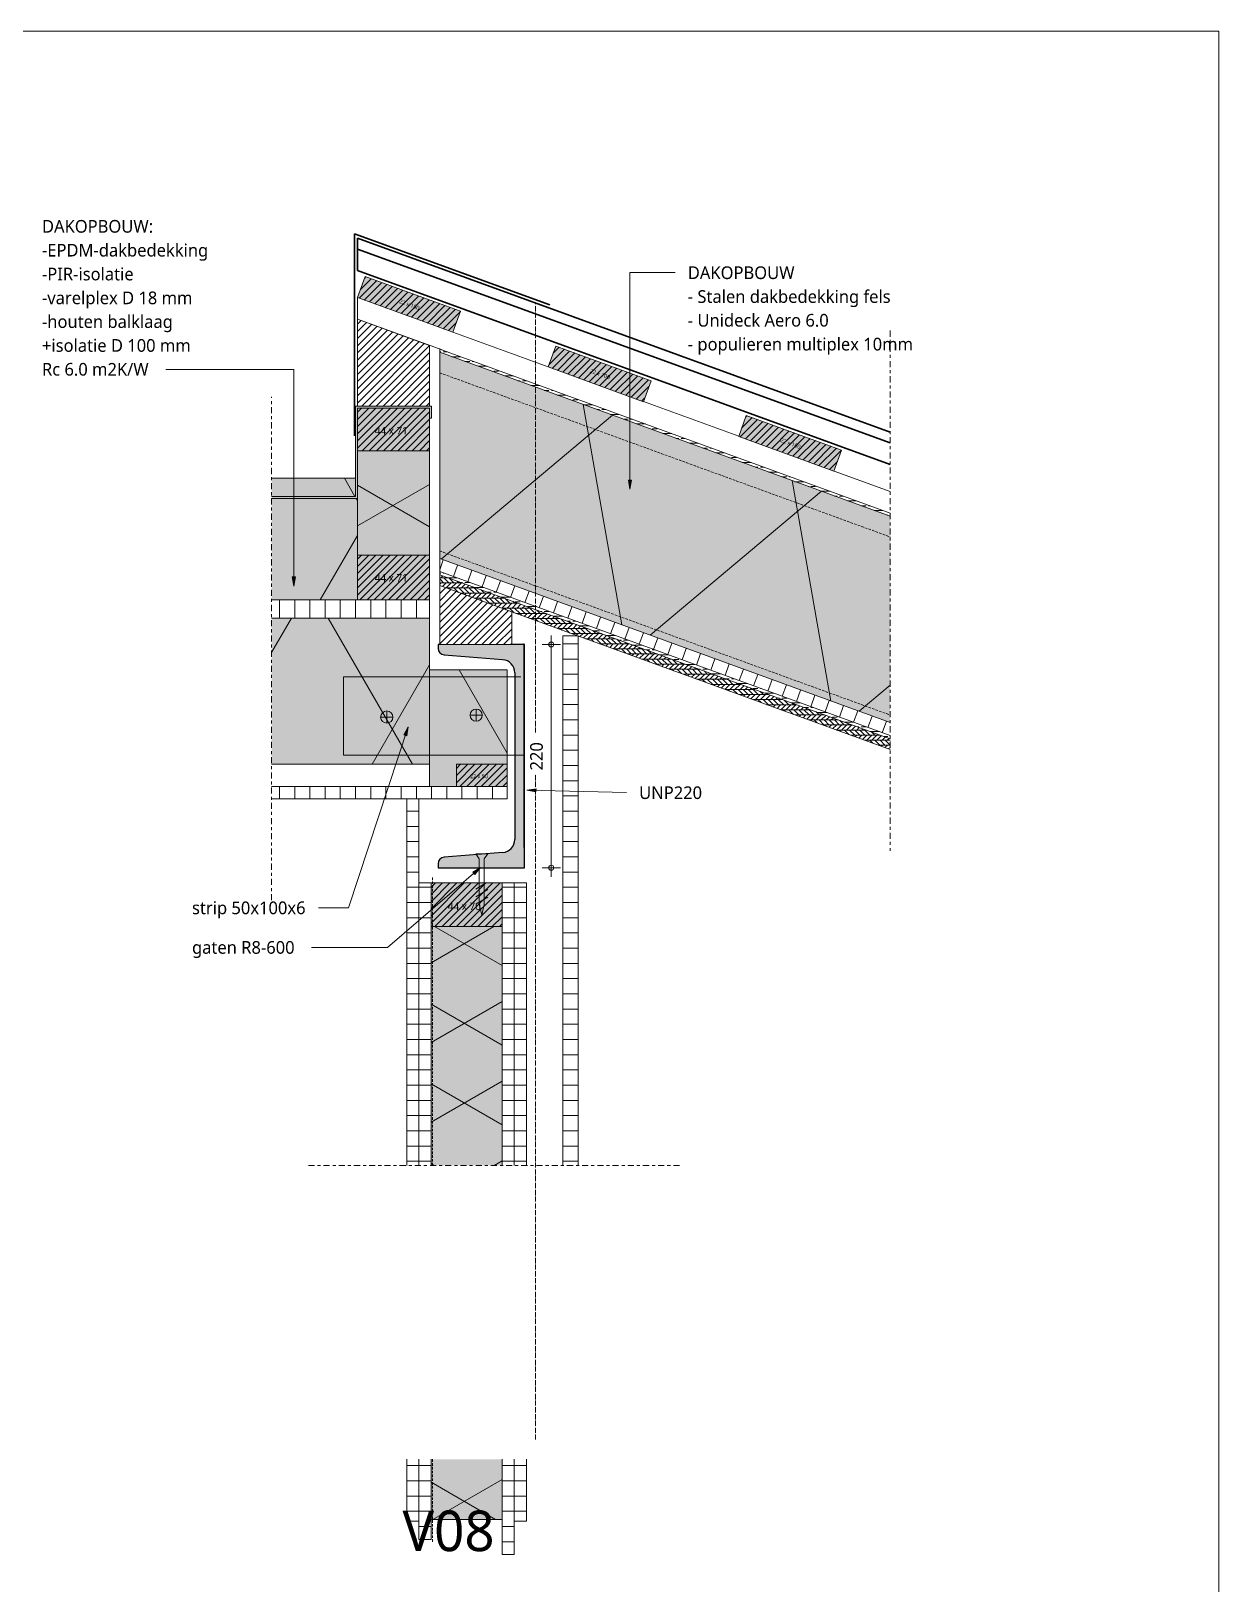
# Model space of a CAD drawing. Header units: millimetres. Extents: x 1381 to 5981, y 1743 to 14688.
# Drawn here: x 4810 to 5981, y 9858 to 11389 of the extents above; entities that cross this region are included whole.
import ezdxf

# ---------------------------------------------------------------- set-up
doc = ezdxf.new("R2010")
doc.units = ezdxf.units.MM
for name, pattern in [('MV_center', [15, 6, -3, 3, -3]), ('MV_hartlijn_staal', [6.6, 5, -0.8, 0, -0.8]), ('MV_hidden', [3.75, 2.5, -1.25])]:
    doc.linetypes.add(name, pattern=pattern)
for name, color, linetype, lineweight in [('A-ANNO-DIMS', 211, 'Continuous', 13), ('A-ANNO-DIMS-5', 211, 'Continuous', 13), ('A-ANNO-NOTE', 131, 'Continuous', 18), ('A-DETL', 90, 'Continuous', 13), ('A-DETL-GENF', 92, 'Continuous', 18), ('A-DETL-MEDM', 33, 'Continuous', 18), ('G-ANNO-TEXT', 231, 'Continuous', 13)]:
    doc.layers.add(name, color=color, linetype=linetype, lineweight=lineweight)
doc.styles.add('Segoe UI', font='segoeui.ttf', dxfattribs={"height": 7.5})
doc.styles.add('Segoe UI_1', font='segoeui.ttf', dxfattribs={"height": 4})
doc.styles.add('Segoe UI_2', font='segoeui.ttf', dxfattribs={"height": 12.5})
doc.styles.add('Segoe UI_3', font='segoeui.ttf', dxfattribs={"height": 40})
doc.styles.add('Segoe UI_B', font='segoeui.ttf', dxfattribs={"height": 12.5})
doc.dimstyles.new('2_5_mm', dxfattribs={"dimscale": 304.8, "dimtxt": 13.092049, "dimasz": 0.016404, "dimexe": 0.029528, "dimexo": 0.0625, "dimgap": 0.014764, "dimtad": 1, "dimdec": 0, "dimzin": 0, "dimdsep": 46, "dimtxsty": 'Segoe UI_2', "dimblk1": 'DOTBLANK', "dimblk2": 'DOTBLANK', "dimsah": 1, "dimcen": 0.09, "dimdle": 0.029528, "dimazin": 0, "dimtfac": 1, "dimtdec": 4, "dimtix": 1, "dimtmove": 0, "dimatfit": 3, "dimfxl": 0.029528, "dimfxlon": 1, "dimtvp": 1, "dimtfill": 1, "dimtolj": 1, "dimtzin": 0, "dimarcsym": 2})
pattern_1 = [(90, (0, 0), (-15, 9e-16), [])]
pattern_2 = [(0, (0, 0), (0, 9.476), []), (0, (0, 4.738), (0, 9.476), [4.738, -2.369])]
pattern_3 = [(270, (0, 0), (-15, -9e-16), [])]
pattern_4 = [(45, (0, 0), (-3.535534, 3.535534), [])]

# ---------------------------------------------------------------- blocks, each defined once
blk = doc.blocks.new('00 plaatmateriaal - d_15 mm-3690256-Details Strandbaak Paviljoen')
at = {"layer": 'A-DETL-GENF', "lineweight": 13}
h = blk.add_hatch(dxfattribs=at)
h.set_pattern_fill('FP_3', color=256, style=0, pattern_type=2)
h.set_pattern_definition(pattern_1)
h.paths.add_polyline_path([(521.9, -15), (521.9, 0), (0, 0), (0, -15), (376.4, -15)])
at = {"layer": 'A-DETL-MEDM'}
for p, q in [((521.9, 0), (0, 0)), ((0, 0), (0, -15)), ((0, -15), (521.9, -15))]:
    blk.add_line(p, q, dxfattribs=at)
blk = doc.blocks.new('00 plaatmateriaal - d_18 mm-3690234-Details Strandbaak Paviljoen')
at = {"layer": 'A-DETL-GENF', "lineweight": 13}
h = blk.add_hatch(dxfattribs=at)
h.set_pattern_fill('FP_3', color=256, style=0, pattern_type=2)
h.set_pattern_definition(pattern_1)
h.paths.add_polyline_path([(254.8, -18), (410.5, -18), (410.5, 0), (254.8, 0)])
at = {"layer": 'A-DETL-MEDM'}
blk.add_line((410.5, -18), (410.5, 0), dxfattribs=at)
blk = doc.blocks.new('00 hout_rechthoekig_sls - Vuren 44x70-V70-Details Strandbaak Paviljoen')
at = {"layer": 'A-DETL-GENF', "lineweight": 13}
blk.add_hatch(color=256, dxfattribs=at).paths.add_polyline_path([(0, -1), (0, -44), (70, -44), (70, -1)])
at = {"layer": 'A-DETL-MEDM', "lineweight": 13}
h = blk.add_hatch(dxfattribs=at)
h.set_pattern_fill('FP_100', color=256, style=0, pattern_type=2)
h.set_pattern_definition([(225, (5274.531, 10505.34), (3.535534, -3.535534), [])])
h.paths.add_polyline_path([(0, -1), (0, -44), (70, -44), (70, -1)])
at = {"layer": 'A-DETL-MEDM'}
for p, q in [((0, -44), (0, -1)), ((70, -1), (70, -44)), ((70, -1), (70, -44)), ((70, -1), (70, -44)), ((70, -44), (0, -44)), ((70, -44), (0, -44))]:
    blk.add_line(p, q, dxfattribs=at)
blk = doc.blocks.new('42 isolatie - Type 1-V71-Details Strandbaak Paviljoen')
at = {"layer": 'A-DETL-GENF'}
h = blk.add_hatch(color=256, dxfattribs=at)
h.paths.add_polyline_path([(584.7, 70.8), (525.4, 70.8), (525.4, 0.8), (584.7, 0.8)])
h.paths.add_polyline_path([(235.7, 0.8), (235.7, 70.8), (0.3, 70.8), (0.3, 0.8), (90.2, 0.8)])
at = {"layer": 'A-DETL-GENF', "lineweight": 13}
h = blk.add_hatch(dxfattribs=at)
h.set_pattern_fill('FP_7', color=256, style=0, pattern_type=2)
h.set_pattern_definition([(60, (32.3, 205.2), (-58.89, 34), []), (120, (32.3, 205.2), (-58.89, -34), [])])
h.paths.add_polyline_path([(584.7, 70.8), (525.4, 70.8), (525.4, 0.8), (584.7, 0.8)])
h.paths.add_polyline_path([(235.7, 0.8), (235.7, 70.8), (0.3, 70.8), (0.3, 0.8), (90.2, 0.8)])
at = {"layer": 'A-DETL-GENF'}
for p, q in [((235.7, 70.8), (0.3, 70.8)), ((0.3, 70.8), (0.3, 0.8)), ((0.3, 70.8), (0.3, 0.8)), ((584.7, 70.8), (525.4, 70.8)), ((584.7, 0.8), (584.7, 70.8)), ((584.7, 0.8), (584.7, 70.8)), ((0.3, 0.8), (235.7, 0.8)), ((525.4, 0.8), (584.7, 0.8))]:
    blk.add_line(p, q, dxfattribs=at)
blk = doc.blocks.new('00 plaatmateriaal - d_12 mm-3690236-Details Strandbaak Paviljoen')
at = {"layer": 'A-DETL-GENF', "lineweight": 13}
h = blk.add_hatch(dxfattribs=at)
h.set_pattern_fill('FP_3', color=256, style=0, pattern_type=2)
h.set_pattern_definition(pattern_1)
h.paths.add_polyline_path([(647, -12), (647, 0), (568.1, 0), (568.1, -12), (629, -12)])
h.paths.add_polyline_path([(278.4, 0), (0, 0), (0, -12), (278.4, -12)])
at = {"layer": 'A-DETL-MEDM'}
for p, q in [((278.4, 0), (0, 0)), ((0, 0), (0, -12)), ((647, 0), (568.1, 0)), ((647, -12), (647, 0)), ((629, -12), (647, -12))]:
    blk.add_line(p, q, dxfattribs=at)
blk = doc.blocks.new('00 plaatmateriaal - d_12 mm-3690237-Details Strandbaak Paviljoen')
at = {"layer": 'A-DETL-GENF', "lineweight": 13}
h = blk.add_hatch(dxfattribs=at)
h.set_pattern_fill('FP_5', color=256, style=0, pattern_type=2)
h.set_pattern_definition(pattern_3)
h.paths.add_polyline_path([(662, 0), (662, 12), (568.1, 12), (568.1, 0), (629, 0)])
h.paths.add_polyline_path([(278.4, 12), (0, 12), (0, 0), (278.4, 0)])
at = {"layer": 'A-DETL-MEDM'}
for p, q in [((0, 12), (0, 0)), ((0, 0), (278.4, 0)), ((568.1, 0), (662, 0)), ((662, 12), (629, 12)), ((662, 0), (662, 12))]:
    blk.add_line(p, q, dxfattribs=at)
blk = doc.blocks.new('42 isolatie - Type 1-V72-Details Strandbaak Paviljoen')
at = {"layer": 'A-DETL-GENF'}
blk.add_hatch(color=256, dxfattribs=at).paths.add_polyline_path([(76.8, 115.8), (50.3, 115.8), (50.3, 93.8), (0.3, 93.8), (0.3, 0.8), (76.8, 0.8), (76.8, 93.8)])
at = {"layer": 'A-DETL-GENF', "lineweight": 13}
h = blk.add_hatch(dxfattribs=at)
h.set_pattern_fill('FP_58', color=256, style=0, pattern_type=2)
h.set_pattern_definition([(60, (12.83, 244.8), (-107.39, 62), []), (120, (12.83, 244.8), (-107.39, -62), [])])
h.paths.add_polyline_path([(76.8, 115.8), (50.3, 115.8), (50.3, 93.8), (0.3, 93.8), (0.3, 0.8), (76.8, 0.8), (76.8, 93.8)])
at = {"layer": 'A-DETL-GENF'}
for p, q in [((76.8, 93.8), (76.8, 115.8)), ((76.8, 93.8), (76.8, 115.8)), ((0.3, 93.8), (0.3, 0.8)), ((0.3, 93.8), (0.3, 0.8)), ((76.8, 0.8), (76.8, 93.8)), ((0.3, 0.8), (76.8, 0.8)), ((0.3, 0.8), (76.8, 0.8))]:
    blk.add_line(p, q, dxfattribs=at)
blk = doc.blocks.new('42 isolatie - Type 1-V73-Details Strandbaak Paviljoen')
at = {"layer": 'A-DETL-GENF'}
blk.add_hatch(color=256, dxfattribs=at).paths.add_polyline_path([(156, 144.8), (0.3, 144.8), (0.3, 0.8), (156, 0.8)])
at = {"layer": 'A-DETL-GENF', "lineweight": 13}
h = blk.add_hatch(dxfattribs=at)
h.set_pattern_fill('FP_75', color=256, style=0, pattern_type=2)
h.set_pattern_definition([(60, (-857.8, 704), (-121.936, 70.4), []), (120, (-857.8, 704), (-121.936, -70.4), [])])
h.paths.add_polyline_path([(156, 144.8), (0.3, 144.8), (0.3, 0.8), (156, 0.8)])
at = {"layer": 'A-DETL-GENF'}
for p, q in [((156, 144.8), (0.3, 144.8)), ((0.3, 144.8), (0.3, 0.8)), ((156, 144.8), (0.3, 144.8)), ((0.3, 144.8), (0.3, 0.8)), ((0.3, 0.8), (156, 0.8)), ((0.3, 0.8), (156, 0.8))]:
    blk.add_line(p, q, dxfattribs=at)
blk = doc.blocks.new('00 plaatmateriaal - d_12 mm-3690239-Details Strandbaak Paviljoen')
at = {"layer": 'A-DETL-GENF', "lineweight": 13}
h = blk.add_hatch(dxfattribs=at)
h.set_pattern_fill('FP_3', color=256, style=0, pattern_type=2)
h.set_pattern_definition(pattern_1)
h.paths.add_polyline_path([(712, 0), (651.1, 0), (651.1, -12), (712, -12)])
h.paths.add_polyline_path([(361.4, -12), (361.4, 0), (0, 0), (0, -12), (216, -12)])
at = {"layer": 'A-DETL-MEDM'}
for p, q in [((361.4, 0), (0, 0)), ((712, 0), (651.1, 0)), ((712, -12), (712, 0)), ((0, -12), (361.4, -12)), ((651.1, -12), (712, -12))]:
    blk.add_line(p, q, dxfattribs=at)
blk = doc.blocks.new('00 plaatmateriaal - d_12 mm-3690240-Details Strandbaak Paviljoen')
at = {"layer": 'A-DETL-GENF', "lineweight": 13}
h = blk.add_hatch(dxfattribs=at)
h.set_pattern_fill('FP_3', color=256, style=0, pattern_type=2)
h.set_pattern_definition(pattern_1)
h.paths.add_polyline_path([(629, 0), (568.1, 0), (568.1, -12), (629, -12)])
h.paths.add_polyline_path([(278.4, -12), (278.4, 0), (0, 0), (0, -12), (133, -12)])
at = {"layer": 'A-DETL-MEDM'}
for p, q in [((278.4, 0), (0, 0)), ((0, 0), (0, -12)), ((629, 0), (568.1, 0)), ((629, -12), (629, 0)), ((0, -12), (278.4, -12)), ((568.1, -12), (629, -12))]:
    blk.add_line(p, q, dxfattribs=at)
blk = doc.blocks.new('NLRS_00_DI_maskeer - Type 1-4234868-Details Strandbaak Paviljoen')
at = {"layer": 'A-DETL-GENF', "linetype": 'MV_center'}
blk.add_line((-100, 0), (269, 0), dxfattribs=at)
blk = doc.blocks.new('00 hout_rechthoekig_sls - Vuren 22x50-V74-Details Strandbaak Paviljoen')
at = {"layer": 'A-DETL-GENF', "lineweight": 13}
blk.add_hatch(color=256, dxfattribs=at).paths.add_polyline_path([(50, 0), (0, 0), (0, -22), (50, -22), (50, -21.3)])
at = {"layer": 'A-DETL-MEDM', "lineweight": 13}
h = blk.add_hatch(dxfattribs=at)
h.set_pattern_fill('FP_101', color=256, style=0, pattern_type=2)
h.set_pattern_definition([(225, (5279.531, 10644.34), (3.535534, -3.535534), [])])
h.paths.add_polyline_path([(50, 0), (0, 0), (0, -22), (50, -22), (50, -21.3)])
at = {"layer": 'A-DETL-MEDM'}
for p, q in [((0, 0), (50, 0)), ((0, -22), (0, 0)), ((50, 0), (50, -22)), ((50, 0), (50, -22)), ((50, 0), (50, -22)), ((50, -22), (0, -22)), ((50, -22), (0, -22))]:
    blk.add_line(p, q, dxfattribs=at)
blk = doc.blocks.new('00 plaatmateriaal - d_12 mm-3690241-Details Strandbaak Paviljoen')
at = {"layer": 'A-DETL-GENF', "lineweight": 13}
h = blk.add_hatch(dxfattribs=at)
h.set_pattern_fill('FP_5', color=256, style=0, pattern_type=2)
h.set_pattern_definition(pattern_3)
h.paths.add_polyline_path([(0, 12), (0, 0), (232.2, 0), (232.2, 12)])
at = {"layer": 'A-DETL-MEDM'}
for p, q in [((232.2, 12), (0, 12)), ((0, 12), (0, 0)), ((0, 0), (232.2, 0))]:
    blk.add_line(p, q, dxfattribs=at)
blk = doc.blocks.new('42 isolatie - Type 1-3871301-Details Strandbaak Paviljoen')
at = {"layer": 'A-DETL-GENF'}
h = blk.add_hatch(color=256, dxfattribs=at)
h.paths.add_polyline_path([(432.8, -0.8), (374.7, -0.8), (374.7, -120.8), (432.8, -120.8), (432.8, -100.8)])
h.paths.add_polyline_path([(85, -0.8), (0.3, -0.8), (0.3, -100.8), (85, -100.8), (85, -36.3)])
h.paths.add_polyline_path([(2.3, -102.8), (2.3, -120.8), (85, -120.8), (85, -102.8)])
at = {"layer": 'A-DETL-GENF', "lineweight": 13}
h = blk.add_hatch(dxfattribs=at)
h.set_pattern_fill('FP_64', color=256, style=0, pattern_type=2)
h.set_pattern_definition([(300, (12.83, -244.8), (-107.387, -62), []), (240, (12.83, -244.8), (-107.387, 62), [])])
h.paths.add_polyline_path([(432.8, -0.8), (374.7, -0.8), (374.7, -120.8), (432.8, -120.8), (432.8, -100.8)])
h.paths.add_polyline_path([(85, -0.8), (0.3, -0.8), (0.3, -100.8), (85, -100.8), (85, -36.3)])
h.paths.add_polyline_path([(2.3, -102.8), (2.3, -120.8), (85, -120.8), (85, -102.8)])
at = {"layer": 'A-DETL-GENF'}
for p, q in [((85, -0.8), (0.3, -0.8)), ((0.3, -0.8), (0.3, -36.3)), ((85, -0.8), (0.3, -0.8)), ((432.8, -0.8), (374.7, -0.8)), ((432.8, -0.8), (374.7, -0.8)), ((432.8, -120.8), (432.8, -0.8)), ((432.8, -120.8), (432.8, -0.8)), ((2.3, -120.8), (85, -120.8)), ((2.3, -120.8), (85, -120.8)), ((374.7, -120.8), (432.8, -120.8)), ((374.7, -120.8), (432.8, -120.8))]:
    blk.add_line(p, q, dxfattribs=at)
blk = doc.blocks.new('00 hout_rechthoekig_sls - Vuren 44x71-V75-Details Strandbaak Paviljoen')
at = {"layer": 'A-DETL-GENF', "lineweight": 13}
blk.add_hatch(color=256, dxfattribs=at).paths.add_polyline_path([(0, 44), (0, 0), (71, 0), (71, 44)])
at = {"layer": 'A-DETL-MEDM', "lineweight": 13}
h = blk.add_hatch(dxfattribs=at)
h.set_pattern_fill('FP_102', color=256, style=0, pattern_type=2)
h.set_pattern_definition([(225, (5203.031, 10872.34), (3.535534, -3.535534), [])])
h.paths.add_polyline_path([(71, 44), (0, 44), (0, 0), (71, 0), (71, 8.5)])
at = {"layer": 'A-DETL-MEDM'}
for p, q in [((71, 44), (0, 44)), ((0, 44), (0, 0)), ((71, 44), (0, 44)), ((71, 0), (71, 44)), ((71, 0), (71, 44)), ((71, 0), (71, 44)), ((0, 0), (71, 0))]:
    blk.add_line(p, q, dxfattribs=at)
blk = doc.blocks.new('00 hout_rechthoekig_sls - Vuren 44x71-V76-Details Strandbaak Paviljoen')
at = {"layer": 'A-DETL-GENF', "lineweight": 13}
blk.add_hatch(color=256, dxfattribs=at).paths.add_polyline_path([(0, 42), (0, 0), (71, 0), (71, 42)])
at = {"layer": 'A-DETL-MEDM', "lineweight": 13}
h = blk.add_hatch(dxfattribs=at)
h.set_pattern_fill('FP_103', color=256, style=0, pattern_type=2)
h.set_pattern_definition([(225, (5203.031, 11017.34), (3.535534, -3.535534), [])])
h.paths.add_polyline_path([(0, 42), (0, 0), (71, 0), (71, 42)])
at = {"layer": 'A-DETL-MEDM'}
for p, q in [((0, 42), (0, 0)), ((71, 0), (71, 42)), ((71, 0), (71, 42)), ((71, 0), (71, 42)), ((0, 0), (71, 0))]:
    blk.add_line(p, q, dxfattribs=at)
blk = doc.blocks.new('42 isolatie - Type 1-3777282-Details Strandbaak Paviljoen')
at = {"layer": 'A-DETL-GENF'}
blk.add_hatch(color=256, dxfattribs=at).paths.add_polyline_path([(103.3, -71.8), (103.3, -0.8), (0.3, -0.8), (0.3, -71.8), (14.1, -71.8)])
at = {"layer": 'A-DETL-GENF', "lineweight": 13}
h = blk.add_hatch(dxfattribs=at)
h.set_pattern_fill('FP_11', color=256, style=0, pattern_type=2)
h.set_pattern_definition([(300, (32.3, -205.2), (-58.89, -34), []), (240, (32.3, -205.2), (-58.89, 34), [])])
h.paths.add_polyline_path([(103.3, -71.8), (103.3, -0.8), (0.3, -0.8), (0.3, -71.8), (14.1, -71.8)])
at = {"layer": 'A-DETL-GENF'}
for p, q in [((103.3, -0.8), (0.3, -0.8)), ((0.3, -0.8), (0.3, -71.8)), ((103.3, -0.8), (0.3, -0.8)), ((0.3, -0.8), (0.3, -71.8)), ((103.3, -71.8), (103.3, -0.8)), ((103.3, -71.8), (103.3, -0.8)), ((0.3, -71.8), (103.3, -71.8)), ((0.3, -71.8), (103.3, -71.8))]:
    blk.add_line(p, q, dxfattribs=at)
blk = doc.blocks.new('NLRS_00_DI_maskeer - Type 1-4234723-Details Strandbaak Paviljoen')
at = {"layer": 'A-DETL-GENF', "linetype": 'MV_center'}
blk.add_line((-100, 0), (396, 0), dxfattribs=at)
blk = doc.blocks.new('42 isolatie - Type 1-3778521-Details Strandbaak Paviljoen')
at = {"layer": 'A-DETL-GENF'}
blk.add_hatch(color=256, dxfattribs=at).paths.add_polyline_path([(476.2, 0.8), (406.7, 191.8), (-66, 191.8), (3.5, 0.8), (141.2, 0.8)])
at = {"layer": 'A-DETL-GENF', "lineweight": 13}
h = blk.add_hatch(dxfattribs=at)
h.set_pattern_fill('FP_104', color=256, style=0, pattern_type=2)
h.set_pattern_definition([(60, (-2123.12, 190.75), (-164.545, 95), []), (120, (-2123.12, 190.75), (-164.545, -95), [])])
h.paths.add_polyline_path([(476.2, 0.8), (406.7, 191.8), (-66, 191.8), (3.5, 0.8), (141.2, 0.8)])
at = {"layer": 'A-DETL-GENF'}
for p, q in [((406.7, 191.8), (-66, 191.8)), ((406.7, 191.8), (-66, 191.8)), ((3.5, 0.8), (476.2, 0.8))]:
    blk.add_line(p, q, dxfattribs=at)
blk = doc.blocks.new('00 plaatmateriaal - d_12 mm-3690243-Details Strandbaak Paviljoen')
at = {"layer": 'A-DETL-GENF', "lineweight": 13}
h = blk.add_hatch(dxfattribs=at)
h.set_pattern_fill('FP_3', color=256, style=0, pattern_type=2)
h.set_pattern_definition(pattern_1)
h.paths.add_polyline_path([(477.1, -12), (472.7, 0), (0, 0), (4.4, -12), (142.1, -12)])
at = {"layer": 'A-DETL-MEDM'}
for p, q in [((472.7, 0), (0, 0)), ((4.4, -12), (477.1, -12))]:
    blk.add_line(p, q, dxfattribs=at)
blk = doc.blocks.new('00 hout_rechthoekig_sls - Vuren 22x100-3894593-Details Strandbaak Paviljoen')
at = {"layer": 'A-DETL-GENF', "lineweight": 13}
blk.add_hatch(color=256, dxfattribs=at).paths.add_polyline_path([(100, -22), (100, 0), (0, 0), (0, -22)])
at = {"layer": 'A-DETL-MEDM', "lineweight": 13}
h = blk.add_hatch(dxfattribs=at)
h.set_pattern_fill('FP_105', color=256, style=0, pattern_type=2)
h.set_pattern_definition([(65, (-1017.127, -12232.521), (-4.531539, 2.1130913), [])])
h.paths.add_polyline_path([(100, -22), (100, 0), (0, 0), (0, -22)])
at = {"layer": 'A-DETL-MEDM'}
for p, q in [((0, 0), (100, 0)), ((0, -22), (0, 0)), ((100, 0), (100, -22)), ((100, 0), (100, -22)), ((100, 0), (100, -22)), ((100, -22), (0, -22)), ((100, -22), (0, -22))]:
    blk.add_line(p, q, dxfattribs=at)
blk = doc.blocks.new('NLRS_00_DI_maskeer - Type 1-4234869-Details Strandbaak Paviljoen')
at = {"layer": 'A-DETL-GENF', "linetype": 'MV_center'}
blk.add_line((412.9, 0), (-100, 0), dxfattribs=at)
blk = doc.blocks.new('28 schroef - 5_0x60-3685552-Details Strandbaak Paviljoen')
at = {"layer": 'A-DETL-GENF', "lineweight": 13}
h = blk.add_hatch(dxfattribs=at)
h.set_pattern_fill('FP_8', color=256, style=0, pattern_type=2)
h.set_pattern_definition([(120, (0, 0), (-11.2583, -6.5), [])])
h.paths.add_polyline_path([(50, 6), (30, 6), (30, -6), (50, -6)])
h = blk.add_hatch(dxfattribs=at)
h.set_pattern_fill('FP_9', color=256, style=0, pattern_type=2)
h.set_pattern_definition([(120, (7.5, 0), (-11.2583, -6.5), [])])
h.paths.add_polyline_path([(50, 6), (30, 6), (30, -6), (50, -6)])
for p, q in [((0, 6), (0, -6)), ((5, 2.5), (0, 6)), ((50, 2.5), (5, 2.5)), ((60, 0), (50, 2.5)), ((0, -6), (5, -2.5)), ((5, -2.5), (50, -2.5)), ((50, -2.5), (60, 0))]:
    blk.add_line(p, q, dxfattribs=at)
blk = doc.blocks.new('00 hout_rechthoekig_sls - Vuren 22x100-V77-Details Strandbaak Paviljoen')
at = {"layer": 'A-DETL-GENF', "lineweight": 13}
blk.add_hatch(color=256, dxfattribs=at).paths.add_polyline_path([(100, -22), (100, 0), (0, 0), (0, -22)])
at = {"layer": 'A-DETL-MEDM', "lineweight": 13}
h = blk.add_hatch(dxfattribs=at)
h.set_pattern_fill('FP_106', color=256, style=0, pattern_type=2)
h.set_pattern_definition([(65, (-1217.127, -12232.521), (-4.531539, 2.1130913), [])])
h.paths.add_polyline_path([(100, -22), (100, 0), (0, 0), (0, -22)])
at = {"layer": 'A-DETL-MEDM'}
for p, q in [((0, 0), (100, 0)), ((0, -22), (0, 0)), ((100, 0), (100, -22)), ((100, 0), (100, -22)), ((100, 0), (100, -22)), ((100, -22), (0, -22)), ((100, -22), (0, -22))]:
    blk.add_line(p, q, dxfattribs=at)
blk = doc.blocks.new('00 hout_rechthoekig_sls - Vuren 22x100-V78-Details Strandbaak Paviljoen')
at = {"layer": 'A-DETL-GENF', "lineweight": 13}
blk.add_hatch(color=256, dxfattribs=at).paths.add_polyline_path([(100, -22), (100, 0), (0, 0), (0, -22)])
at = {"layer": 'A-DETL-MEDM', "lineweight": 13}
h = blk.add_hatch(dxfattribs=at)
h.set_pattern_fill('FP_107', color=256, style=0, pattern_type=2)
h.set_pattern_definition([(65, (-1417.127, -12232.521), (-4.531539, 2.1130913), [])])
h.paths.add_polyline_path([(100, -22), (100, 0), (0, 0), (0, -22)])
at = {"layer": 'A-DETL-MEDM'}
for p, q in [((0, 0), (100, 0)), ((0, -22), (0, 0)), ((100, 0), (100, -22)), ((100, 0), (100, -22)), ((100, 0), (100, -22)), ((100, -22), (0, -22)), ((100, -22), (0, -22))]:
    blk.add_line(p, q, dxfattribs=at)
blk = doc.blocks.new('DIMBLOCK91-Details Strandbaak Paviljoen')
at = {"layer": 'A-ANNO-DIMS-5'}
for p, q in [((5323, 10555.3), (5323, 10793.3)), ((5323, 10784.3), (5314, 10784.3)), ((5323, 10784.3), (5332, 10784.3)), ((5323, 10564.3), (5314, 10564.3)), ((5323, 10564.3), (5332, 10564.3))]:
    blk.add_line(p, q, dxfattribs=at)
for centre in [(5323, 10784.3), (5323, 10564.3)]:
    blk.add_circle(centre, 2.5, dxfattribs=at)
at = {"layer": 'A-ANNO-DIMS-5', "color": 0, "insert": (5302.2, 10660.1), "char_height": 12.5, "width": 34.277, "attachment_point": 1, "rotation": 90, "line_spacing_factor": 1.142579, "style": 'Segoe UI_2', "bg_fill": 3, "box_fill_scale": 1.25, "bg_fill_color": 9, "bg_fill_true_color": 13158600, "bg_fill_transparency": 0}
blk.add_mtext('220', dxfattribs=at)
blk = doc.blocks.new('_DotBlank')
at = {"color": 0, "linetype": 'ByBlock', "lineweight": -2}
blk.add_line((-0.5, 0), (-1, 0), dxfattribs=at)
blk.add_circle((0, 0), 0.5, dxfattribs=at)

msp = doc.modelspace()

# ---------------------------------------------------------------- hatches: boundary and pattern name
at = {"layer": 'A-DETL-GENF', "lineweight": 13}
h = msp.add_hatch(dxfattribs=at)
h.set_pattern_fill('FP_36', color=250, style=0, pattern_type=2)
h.set_pattern_definition(pattern_4)
h.paths.add_polyline_path([(5203, 11019.3), (5203, 11079.1), (5132, 11105), (5132, 11019.3)])
h = msp.add_hatch(dxfattribs=at)
h.set_pattern_fill('FP_51', color=250, style=0, pattern_type=2)
h.set_pattern_definition(pattern_2)
h.paths.add_polyline_path([(5657.2, 10910.6), (5657.2, 10913.8), (5213, 11075.5), (5213, 11072.3), (5609.4, 10928)])
at = {"layer": 'A-DETL-GENF'}
for points in [[(5132, 10928.3), (5132, 11017.3), (5203, 11017.3), (5203, 11007.3), (5205, 11007.3), (5205, 11019.3), (5130, 11019.3), (5130, 10930.3), (5047.3, 10930.3), (5047.3, 10928.3)], [(5211.5, 10564.3), (5296.5, 10564.3), (5296.5, 10784.3), (5211.5, 10784.3), (5211.5, 10780.5), (5211.7, 10778.9), (5212.3, 10777.4), (5213.3, 10776.1), (5214.5, 10775), (5215.9, 10774.3), (5217.5, 10774), (5275.1, 10769.4), (5278.2, 10768.7), (5281.1, 10767.3), (5283.6, 10765.3), (5285.5, 10762.6), (5286.6, 10759.6), (5287, 10756.4), (5287, 10592.2), (5286.6, 10589), (5285.5, 10586), (5283.6, 10583.4), (5281.1, 10581.3), (5278.2, 10579.9), (5275.1, 10579.3), (5217.5, 10574.7), (5215.9, 10574.3), (5214.5, 10573.6), (5213.3, 10572.6), (5212.3, 10571.3), (5211.7, 10569.8), (5211.5, 10568.2)]]:
    msp.add_hatch(color=7, dxfattribs=at).paths.add_polyline_path(points)
at = {"layer": 'A-DETL-GENF', "lineweight": 13}
h = msp.add_hatch(dxfattribs=at)
h.set_pattern_fill('FP_51', color=250, style=0, pattern_type=2)
h.set_pattern_definition(pattern_2)
h.paths.add_polyline_path([(5657.2, 10691.4), (5657.2, 10694.6), (5213, 10856.3), (5213, 10853.1), (5342.4, 10806)])
h = msp.add_hatch(dxfattribs=at)
h.set_pattern_fill('FP_99', color=254, style=0, pattern_type=2)
h.set_pattern_definition([(0, (0, 0), (0, 5), [50, 0]), (45, (0, 0), (5.0006592, 0), [7.071, -7.071]), (315, (0, 0), (5.0006592, 0), [7.071, -7.071])])
h.paths.add_polyline_path([(5657.2, 10680.8), (5657.2, 10691.4), (5213, 10853.1), (5213, 10842.4), (5342.4, 10795.3)])
h = msp.add_hatch(dxfattribs=at)
h.set_pattern_fill('FP_36', color=250, style=0, pattern_type=2)
h.set_pattern_definition(pattern_4)
h.paths.add_polyline_path([(5284, 10784.3), (5284, 10816.6), (5213, 10842.4), (5213, 10784.3)])
at = {"layer": 'G-ANNO-TEXT'}
for points in [[(5400.6, 10937.3), (5402.2, 10946.3), (5399.1, 10946.3)], [(5069.2, 10841.9), (5070.8, 10850.9), (5067.6, 10850.9)], [(5182, 10703.2), (5177.7, 10695.2), (5180.7, 10694.2)], [(5299, 10640.9), (5307.9, 10639.1), (5308, 10642.2)], [(5253.4, 10564.6), (5245.6, 10559.9), (5247.6, 10557.5)]]:
    msp.add_hatch(color=7, dxfattribs=at).paths.add_polyline_path(points)

# ---------------------------------------------------------------- linework, layer by layer
at = {"layer": 'A-DETL', "lineweight": 18}
for p, q in [((1381.5, 11388.9), (5981.5, 11388.9)), ((5981.5, 11388.9), (5981.5, 8488.9)), ((5132, 11126.3), (5132, 11105)), ((5132, 11105), (5132, 11019.3)), ((5203, 11079.1), (5132, 11105)), ((5215.3, 11074.7), (5132, 11105)), ((5320, 11057.9), (5226, 11092.1)), ((5203, 11019.3), (5203, 11079.1)), ((5213, 10842.4), (5213, 11076.2)), ((5657.2, 10913.8), (5213, 11075.5)), ((5507.9, 10989.5), (5413.9, 11023.7)), ((5132, 11019.3), (5130, 11019.3)), ((5130, 11019.3), (5130, 10930.3)), ((5132, 11019.3), (5203, 11019.3)), ((5205, 11019.3), (5203, 11019.3)), ((5203, 11007.3), (5205, 11007.3)), ((5205, 11007.3), (5205, 11019.3)), ((5657.2, 10935.1), (5601.9, 10955.2)), ((5130, 10930.3), (5047.3, 10930.3)), ((5047.3, 10928.3), (5132, 10928.3)), ((5657.2, 10691.4), (5213, 10853.1)), ((5213, 10842.4), (5213, 10784.3)), ((5284, 10816.6), (5213, 10842.4)), ((5203, 10810.3), (5203, 10759.3)), ((5284, 10816.6), (5657.2, 10680.8)), ((5284, 10784.3), (5284, 10816.6)), ((5213, 10784.3), (5284, 10784.3)), ((5296, 10785.3), (5296, 10584.3)), ((5118, 10752.3), (5293, 10752.3)), ((5118, 10675.3), (5118, 10752.3)), ((5203, 10759.3), (5279.5, 10759.3)), ((5160.8, 10706.8), (5160.8, 10718.8)), ((5255, 10714.6), (5243, 10714.6)), ((5249, 10708.6), (5249, 10720.6)), ((5166.8, 10712.8), (5154.8, 10712.8)), ((5296, 10675.3), (5118, 10675.3))]:
    msp.add_line(p, q, dxfattribs=at)
at = {"layer": 'A-DETL', "lineweight": 35}
for p, q in [((5129, 10990), (5129, 11189.1)), ((5129, 11189.1), (5321.7, 11119)), ((5657.2, 10993.6), (5132, 11184.8)), ((5132, 11184.8), (5132, 11152.9)), ((5657.2, 10983), (5132, 11174.1)), ((5657.2, 10961.7), (5132, 11152.9))]:
    msp.add_line(p, q, dxfattribs=at)
at = {"layer": 'A-DETL', "linetype": 'MV_hartlijn_staal'}
msp.add_line((5307.5, 10000.7), (5307.5, 11120.7), dxfattribs=at)
at = {"layer": 'A-DETL', "linetype": 'MV_hidden', "lineweight": 18}
for p, q in [((5213, 11052.1), (5657.2, 10890.4)), ((5213, 10876.5), (5657.2, 10714.8)), ((5205.8, 10554.6), (5205.8, 10270.9)), ((5205.8, 9981.2), (5205.8, 9899.6))]:
    msp.add_line(p, q, dxfattribs=at)
at = {"layer": 'A-DETL', "lineweight": 18}
for centre in [(5160.8, 10712.8), (5249, 10714.6)]:
    msp.add_circle(centre, 6, dxfattribs=at)
at = {"layer": 'A-DETL-MEDM', "lineweight": 25}
for p, q in [((5213, 10784.3), (5211.5, 10784.3)), ((5211.5, 10784.3), (5211.5, 10780.5)), ((5296.5, 10784.3), (5284, 10784.3)), ((5296.5, 10564.3), (5296.5, 10784.3)), ((5217.5, 10774), (5275.1, 10769.4)), ((5287, 10756.4), (5287, 10592.2)), ((5275.1, 10579.3), (5217.5, 10574.7)), ((5211.5, 10568.2), (5211.5, 10564.3)), ((5211.5, 10564.3), (5296.5, 10564.3))]:
    msp.add_line(p, q, dxfattribs=at)
for centre, radius, start, end in [((5218, 10780.5), 6.5, 180, 265.426), ((5274, 10756.4), 13, 0, 85.426), ((5274, 10592.2), 13, 274.574, 0), ((5218, 10568.2), 6.5, 94.574, 180)]:
    msp.add_arc(centre, radius, start, end, dxfattribs=at)
at = {"layer": 'G-ANNO-TEXT', "color": 250}
for p, q in [((5400.6, 11150.8), (5445.2, 11150.8)), ((5400.6, 10937.3), (5400.6, 11150.8)), ((5056.4, 11055.5), (4943.1, 11055.5)), ((5069.2, 11055.5), (5056.4, 11055.5)), ((5069.2, 10841.9), (5069.2, 11055.5)), ((5402.2, 10946.3), (5399.1, 10946.3)), ((5399.1, 10946.3), (5400.6, 10937.3)), ((5400.6, 10937.3), (5402.2, 10946.3)), ((5070.8, 10850.9), (5067.6, 10850.9)), ((5067.6, 10850.9), (5069.2, 10841.9)), ((5069.2, 10841.9), (5070.8, 10850.9)), ((5182, 10703.2), (5123.1, 10524.7)), ((5182, 10703.2), (5177.7, 10695.2)), ((5180.7, 10694.2), (5182, 10703.2)), ((5177.7, 10695.2), (5180.7, 10694.2)), ((5308, 10642.2), (5299, 10640.9)), ((5299, 10640.9), (5307.9, 10639.1)), ((5299, 10640.9), (5397.2, 10638.3)), ((5307.9, 10639.1), (5308, 10642.2)), ((5253.4, 10564.6), (5161.5, 10485.8)), ((5253.4, 10564.6), (5245.6, 10559.9)), ((5247.6, 10557.5), (5253.4, 10564.6)), ((5245.6, 10559.9), (5247.6, 10557.5)), ((5094.6, 10524.7), (5093.4, 10524.7)), ((5123.1, 10524.7), (5094.6, 10524.7)), ((5086.8, 10485.8), (5086.5, 10485.8)), ((5161.5, 10485.8), (5086.8, 10485.8))]:
    msp.add_line(p, q, dxfattribs=at)

# ---------------------------------------------------------------- block references
at = {"layer": 'A-DETL-GENF', "linetype": 'MV_center'}
for name, p, rotation in [('NLRS_00_DI_maskeer - Type 1-4234869-Details Strandbaak Paviljoen', (5657.2, 10680.8), 90), ('NLRS_00_DI_maskeer - Type 1-4234723-Details Strandbaak Paviljoen', (5047.3, 10632.3), 90.00000000000003), ('NLRS_00_DI_maskeer - Type 1-4234868-Details Strandbaak Paviljoen', (5349.5, 10270.9), 180)]:
    msp.add_blockref(name, p, dxfattribs=dict(at, rotation=rotation))
at = {"layer": 'A-DETL-GENF'}
for name, p, rotation in [('42 isolatie - Type 1-3778521-Details Strandbaak Paviljoen', (5209.5, 10869.5), 340), ('42 isolatie - Type 1-3777282-Details Strandbaak Paviljoen', (5203.8, 10975.6), 270), ('42 isolatie - Type 1-3871301-Details Strandbaak Paviljoen', (5132.3, 10827.5), 180), ('42 isolatie - Type 1-V73-Details Strandbaak Paviljoen', (5203.3, 10811.1), 180), ('42 isolatie - Type 1-V72-Details Strandbaak Paviljoen', (5279.8, 10760.1), 180), ('42 isolatie - Type 1-V71-Details Strandbaak Paviljoen', (5203.7, 10506.6), 270.0000000000002)]:
    msp.add_blockref(name, p, dxfattribs=dict(at, rotation=rotation))
at = {"layer": 'A-DETL-GENF', "lineweight": 13, "rotation": 269.9999999999997}
msp.add_blockref('28 schroef - 5_0x60-3685552-Details Strandbaak Paviljoen', (5254.5, 10578), dxfattribs=at)
at = {"layer": 'A-DETL-MEDM', "lineweight": 13}
for name, p, rotation in [('00 hout_rechthoekig_sls - Vuren 22x100-3894593-Details Strandbaak Paviljoen', (5139.6, 11146.9), 339.9999999999999), ('00 hout_rechthoekig_sls - Vuren 22x100-V77-Details Strandbaak Paviljoen', (5327.5, 11078.5), 339.9999999999999), ('00 hout_rechthoekig_sls - Vuren 44x71-V76-Details Strandbaak Paviljoen', (5203, 11017.3), 180), ('00 hout_rechthoekig_sls - Vuren 22x100-V78-Details Strandbaak Paviljoen', (5515.4, 11010.1), 339.9999999999999), ('00 hout_rechthoekig_sls - Vuren 44x71-V75-Details Strandbaak Paviljoen', (5203, 10872.3), 180), ('00 hout_rechthoekig_sls - Vuren 22x50-V74-Details Strandbaak Paviljoen', (5279.5, 10644.3), 180), ('00 hout_rechthoekig_sls - Vuren 44x70-V70-Details Strandbaak Paviljoen', (5274.5, 10505.3), 180)]:
    msp.add_blockref(name, p, dxfattribs=dict(at, rotation=rotation))
at = {"layer": 'A-DETL-MEDM'}
for name, p, rotation in [('00 plaatmateriaal - d_12 mm-3690243-Details Strandbaak Paviljoen', (5213, 10869), 340), ('00 plaatmateriaal - d_15 mm-3690256-Details Strandbaak Paviljoen', (5349.5, 10792.8), 270.0000000000002), ('00 plaatmateriaal - d_12 mm-3690241-Details Strandbaak Paviljoen', (5279.5, 10644.3), 180), ('00 plaatmateriaal - d_12 mm-3690239-Details Strandbaak Paviljoen', (5192.5, 10632.3), 270.0000000000002), ('00 plaatmateriaal - d_12 mm-3690236-Details Strandbaak Paviljoen', (5204.5, 10549.3), 270.0000000000002), ('00 plaatmateriaal - d_12 mm-3690237-Details Strandbaak Paviljoen', (5274.5, 10549.3), 270.0000000000001), ('00 plaatmateriaal - d_12 mm-3690240-Details Strandbaak Paviljoen', (5298.5, 10549.3), 270.0000000000002)]:
    msp.add_blockref(name, p, dxfattribs=dict(at, rotation=rotation))
msp.add_blockref('00 plaatmateriaal - d_18 mm-3690234-Details Strandbaak Paviljoen', (4792.5, 10828.3), dxfattribs=at)

# ---------------------------------------------------------------- texts
at = {"layer": 'A-ANNO-NOTE', "lineweight": 13, "char_height": 4, "width": 27.658, "attachment_point": 1, "rotation": 340, "style": 'Segoe UI_1'}
for insert in [(5174.1, 11124.7), (5362, 11056.3), (5549.9, 10987.9)]:
    msp.add_mtext('22 x 100', dxfattribs=dict(at, insert=insert))
at = {"layer": 'A-ANNO-NOTE', "lineweight": 13, "attachment_point": 1}
for s, insert, char_height, width, style in [('44 x 71', (5149, 10998.8), 7.5, 40.485, 'Segoe UI'), ('44 x 71', (5149, 10853.8), 7.5, 40.485, 'Segoe UI'), ('22 x 50', (5243, 10656.5), 4, 23.65, 'Segoe UI_1'), ('44 x 70', (5221, 10530), 7.5, 40.485, 'Segoe UI')]:
    msp.add_mtext(s, dxfattribs=dict(at, insert=insert, char_height=char_height, width=width, style=style))
at = {"layer": 'G-ANNO-TEXT', "color": 7, "attachment_point": 1}
for s, insert, char_height, width, style in [('DAKOPBOUW:', (4820.8, 11202.7), 12.5, 145.105, 'Segoe UI_B'), ('-EPDM-dakbedekking', (4820.8, 11179.2), 12.5, 205.232, 'Segoe UI_2'), ('-PIR-isolatie', (4820.8, 11155.7), 12.5, 113.439, 'Segoe UI_2'), ('DAKOPBOUW', (5457.7, 11157), 12.5, 139.494, 'Segoe UI_B'), ('-varelplex D 18 mm ', (4820.8, 11132.2), 12.5, 190.401, 'Segoe UI_2'), ('- Stalen dakbedekking fels', (5457.7, 11133.5), 12.5, 247.721, 'Segoe UI_2'), ('-houten balklaag ', (4820.8, 11108.8), 12.5, 165.548, 'Segoe UI_2'), ('- Unideck Aero 6.0', (5457.7, 11110.1), 12.5, 173.966, 'Segoe UI_2'), ('+isolatie D 100 mm', (4820.8, 11085.3), 12.5, 185.19, 'Segoe UI_2'), ('- populieren multiplex 10mm', (5457.7, 11086.6), 12.5, 274.578, 'Segoe UI_2'), ('Rc 6.0 m2K/W', (4820.8, 11061.8), 12.5, 133.08, 'Segoe UI_2'), ('UNP220', (5409.7, 10644.5), 12.5, 77.363, 'Segoe UI_2'), ('strip 50x100x6', (4968.8, 10531), 12.5, 135.886, 'Segoe UI_2'), ('gaten R8-600', (4968.8, 10492), 12.5, 127.468, 'Segoe UI_2'), ('V08', (5176.3, 9930.7), 40, 117.447, 'Segoe UI_3')]:
    msp.add_mtext(s, dxfattribs=dict(at, insert=insert, char_height=char_height, width=width, style=style))

# ---------------------------------------------------------------- next in the draw order: dimensions: what is measured, and where the dimension line sits
at = {"layer": 'A-ANNO-DIMS'}
dim = msp.add_linear_dim(base=(5323, 10784.3), p1=(5314, 10564.3), p2=(5314, 10784.3), angle=90, dimstyle='2_5_mm', override={"dimpost": '<>', "dimfxl": 220}, dxfattribs=at)
dim.commit()
dim.dimension.update_dxf_attribs({"geometry": 'DIMBLOCK91-Details Strandbaak Paviljoen', "text_midpoint": (5312, 10674.3)})

doc.saveas('drawing.dxf')
